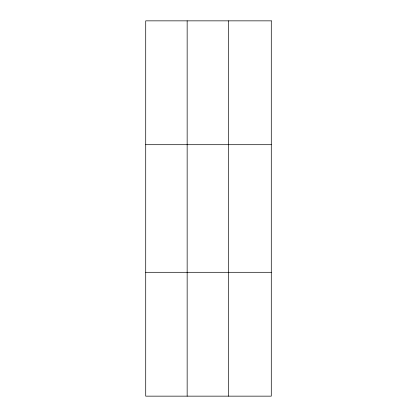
<?xml version="1.0" encoding="UTF-8"?>
<svg xmlns="http://www.w3.org/2000/svg" width="417" height="417" viewBox="0 0 417 417"><rect width="100%" height="100%" fill="white"/><g stroke="black" fill="none" stroke-linecap="round" stroke-linejoin="round"><path stroke-width="0.63" d="M187.155 20.85L187.155 396.15M228.589 20.85L228.589 396.15M145.715 144.699L271.285 144.699M145.715 272.301L271.285 272.301M271.285 20.85L145.715 20.85L145.715 396.15L271.285 396.15L271.285 20.85"/></g></svg>
